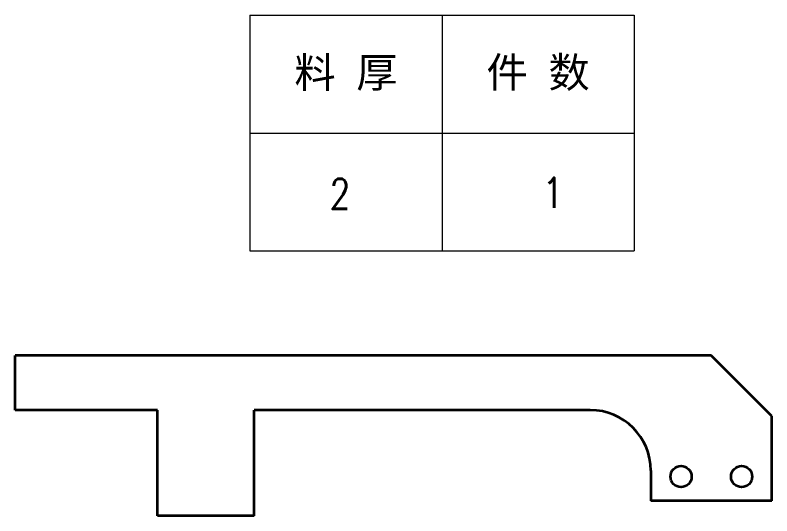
# Model space of a CAD drawing. Header units: millimetres. Extents: x 1333 to 359964, y -52803 to -5704.
# Drawn here: x 178926.3 to 179176.3, y -26087.2 to -25921.6 of the extents above; entities that cross this region are included whole.
import ezdxf
from ezdxf.enums import TextEntityAlignment as Align

# ---------------------------------------------------------------- set-up
doc = ezdxf.new("R2010")
doc.units = ezdxf.units.MM
doc.header["$LTSCALE"] = 0.5
doc.layers.add('标注线', color=3, linetype='Continuous', lineweight=18)
doc.styles.add('DIM', font='romans.shx', dxfattribs={"width": 0.8, "bigfont": 'bigfont.shx'})
doc.styles.get("Standard").update_dxf_attribs({"font": 'simplex.shx'})

# ---------------------------------------------------------------- blocks, each defined once
blk = doc.blocks.new('*T481')
at = {"color": 0, "linetype": 'ByBlock', "lineweight": -2, "transparency": 16777216}
for p, q in [((0, 0), (127, 0)), ((0, 0), (0, -78)), ((63.5, 0), (63.5, -78)), ((127, 0), (127, -78)), ((0, -39), (127, -39)), ((0, -78), (127, -78))]:
    blk.add_line(p, q, dxfattribs=at)
at = {"color": 0, "transparency": 16777216, "char_height": 10, "width": 60.5, "attachment_point": 5}
for s, insert in [('{\\fSimSun|b0|i0|c134|p2;件 数}', (95.25, -19.5)), ('{\\fSimSun|b0|i0|c134|p2;料 厚}', (31.75, -19.5))]:
    blk.add_mtext(s, dxfattribs=dict(at, insert=insert))
blk = doc.blocks.new('拆图参数')
blk.add_blockref('*T481', (-63.5, 78))
at = {"style": 'DIM', "width": 0.8}
blk.add_attdef('6', text='', height=10, dxfattribs=at).set_placement((-37.13, 18.91), align=Align.MIDDLE_LEFT)
blk.add_attdef('1', text='', height=10, dxfattribs=at).set_placement((36.65, 19.27), align=Align.MIDDLE_CENTER)

msp = doc.modelspace()

# ---------------------------------------------------------------- linework, layer by layer
at = {"color": 7, "lineweight": 35}
for p, q in [((179156.274, -26034.179), (178926.274, -26034.179)), ((178926.274, -26052.179), (178926.274, -26034.179)), ((179054.274, -26034.179), (179028.274, -26034.179)), ((179176.274, -26054.179), (179156.274, -26034.179)), ((178973.274, -26052.179), (178926.274, -26052.179)), ((178973.274, -26087.179), (178973.274, -26052.179)), ((179116.274, -26052.179), (179005.274, -26052.179)), ((179005.274, -26087.179), (179005.274, -26052.179)), ((179054.274, -26052.179), (179028.274, -26052.179)), ((179176.274, -26082.179), (179176.274, -26054.179)), ((179176.274, -26082.179), (179136.274, -26082.179)), ((179005.274, -26087.179), (178973.274, -26087.179))]:
    msp.add_line(p, q, dxfattribs=at)
at = {"color": 7, "lineweight": 35, "ltscale": 0.1}
for p, q in [((179028.274, -26034.179), (179024.274, -26034.179)), ((179058.274, -26034.179), (179054.274, -26034.179)), ((179028.274, -26052.179), (179024.274, -26052.179)), ((179058.274, -26052.179), (179054.274, -26052.179))]:
    msp.add_line(p, q, dxfattribs=at)
at = {"color": 7, "lineweight": 35, "ltscale": 0.05}
for p, q in [((179060.274, -26034.179), (179058.274, -26034.179)), ((179060.274, -26052.179), (179058.274, -26052.179))]:
    msp.add_line(p, q, dxfattribs=at)
at = {"color": 7, "lineweight": 35, "ltscale": 0.25}
msp.add_line((179136.274, -26072.179), (179136.274, -26082.179), dxfattribs=at)
at = {"color": 7, "lineweight": 35}
for centre in [(179146.274, -26074.179), (179166.274, -26074.179)]:
    msp.add_circle(centre, 3.5, dxfattribs=at)
msp.add_arc((179116.274, -26072.179), 20, 0, 90, dxfattribs=at)

# ---------------------------------------------------------------- block references
at = {"layer": '标注线'}
msp.add_blockref('拆图参数', (179067.313, -25999.579), dxfattribs=at).add_auto_attribs({'1': '1', '6': '2'})

doc.saveas('drawing.dxf')
